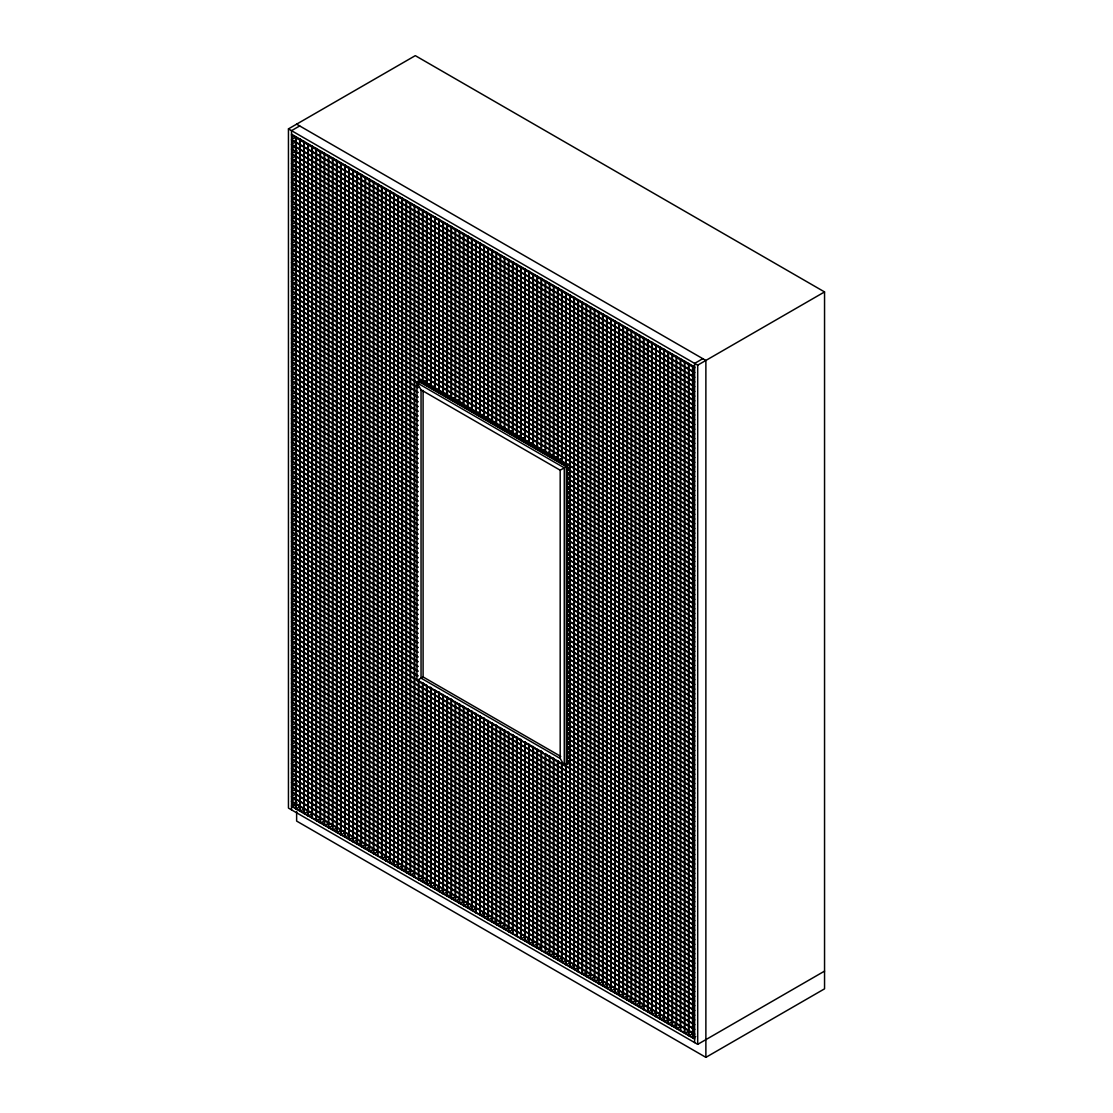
<?xml version="1.0" encoding="UTF-8"?>
<svg xmlns="http://www.w3.org/2000/svg" width="1113" height="1113" viewBox="0 0 1113 1113"><rect width="100%" height="100%" fill="white"/><g stroke="black" fill="none" stroke-linecap="round" stroke-linejoin="round"><path stroke-width="1.5" d="M824.552 971.12L697.698 1044.356L288.448 808.08L288.448 128.885L415.302 55.65L824.552 291.926L824.552 988.831L705.879 1057.35L296.628 821.074L296.628 811.405M299.703 125.936L291.523 130.666L291.523 809.847M295.613 137.163L291.523 139.528L694.623 372.257M295.613 141.894L291.523 144.245L694.623 376.987M295.613 146.61L291.523 148.975L694.623 381.703M296.976 150.547L291.523 153.705L694.623 386.434M295.613 156.07L291.523 158.422L694.623 391.164M295.613 160.787L291.523 163.152L694.623 395.88M295.613 165.517L291.523 167.882L694.623 400.61M296.976 169.454L291.523 172.598L694.623 405.341M295.613 174.964L291.523 177.329L694.623 410.057M295.613 179.694L291.523 182.059L694.623 414.787M295.613 184.424L291.523 186.775L694.623 419.518M296.976 188.361L291.523 191.506L694.623 424.234M295.613 193.871L291.523 196.236L694.623 428.964M295.613 198.601L291.523 200.952L694.623 433.694M295.613 203.317L291.523 205.682L694.623 438.411M296.976 207.255L291.523 210.413L694.623 443.141M295.613 212.778L291.523 215.129L694.623 447.871M295.613 217.494L291.523 219.859L694.623 452.588M295.613 222.224L291.523 224.589L694.623 457.318M296.976 226.162L291.523 229.306L694.623 462.048M295.613 231.671L291.523 234.036L694.623 466.764M295.613 236.401L291.523 238.766L694.623 471.495M295.613 241.131L291.523 243.483L694.623 476.225M296.976 245.069L291.523 248.213L694.623 480.941M294.249 251.357L291.523 252.943L694.623 485.671M295.613 255.308L291.523 257.659L694.623 490.402M295.613 260.025L291.523 262.39L694.623 495.118M296.976 263.962L291.523 267.12L694.623 499.848M294.249 270.264L291.523 271.836L694.623 504.579M295.613 274.201L291.523 276.567L694.623 509.295M295.613 278.932L291.523 281.297L694.623 514.025M296.976 282.869L291.523 286.013L694.623 518.755M294.249 289.171L291.523 290.743L694.623 523.472M295.613 293.109L291.523 295.474L694.623 528.202M295.613 297.839L291.523 300.19L694.623 532.932M295.613 302.555L291.523 304.92L694.623 537.649M294.249 308.064L291.523 309.651L417.904 382.608M295.613 312.016L291.523 314.367L417.904 387.338M295.613 316.732L291.523 319.097L417.904 392.068M295.613 321.462L291.523 323.827L417.904 396.785M294.249 326.972L291.523 328.544L417.904 401.515M295.613 330.909L291.523 333.274L417.904 406.245M295.613 335.639L291.523 338.004L417.904 410.961M295.613 340.355L291.523 342.721L417.904 415.692M294.249 345.879L291.523 347.451L417.904 420.422M295.613 349.816L291.523 352.181L417.904 425.138M295.613 354.532L291.523 356.897L417.904 429.868M295.613 359.262L291.523 361.628L417.904 434.599M294.249 364.772L291.523 366.358L417.904 439.315M295.613 368.709L291.523 371.074L417.904 444.045M295.613 373.439L291.523 375.804L417.904 448.776M295.613 378.17L291.523 380.535L417.904 453.492M296.976 382.107L291.523 385.251L417.904 458.222M295.613 387.616L291.523 389.981L417.904 462.952M295.613 392.346L291.523 394.712L417.904 467.669M295.613 397.063L291.523 399.428L417.904 472.399M296.976 401.014L291.523 404.158L417.904 477.129M295.613 406.523L291.523 408.888L417.904 481.846M295.613 411.24L291.523 413.605L417.904 486.576M295.613 415.97L291.523 418.335L417.904 491.306M296.976 419.907L291.523 423.065L417.904 496.022M295.613 425.416L291.523 427.782L417.904 500.753M295.613 430.147L291.523 432.512L417.904 505.483M295.613 434.877L291.523 437.242L417.904 510.199M296.976 438.814L291.523 441.958L417.904 514.929M295.613 444.324L291.523 446.689L417.904 519.66M295.613 449.054L291.523 451.419L417.904 524.376M421.827 379.95L416.958 382.775L416.958 680.488L564.277 765.549L569.16 762.725M295.613 453.77L291.523 456.135L417.904 529.106M421.048 382.775L424.025 381.049M425.208 381.077L422.481 382.649L422.481 209.814M425.611 381.314L422.884 382.886L422.884 210.051M296.976 457.721L291.523 460.865L417.904 533.837M429.701 383.679L426.975 385.251L426.975 212.416M295.613 463.231L291.523 465.596L417.904 538.553M433.806 386.044L431.065 387.616L431.065 214.781M295.613 467.947L291.523 470.312L417.904 543.283M295.613 472.677L291.523 475.042L417.904 548.013M296.976 476.614L291.523 479.773L417.904 552.73M446.076 393.126L443.35 394.712L443.35 221.863M295.613 482.124L291.523 484.489L417.904 557.46M450.167 395.491L447.44 397.063L447.44 224.228M295.613 486.854L291.523 489.219L417.904 562.19M453.854 397.619L451.127 399.191L451.127 226.356M454.257 397.856L451.53 399.428L451.53 226.593M295.613 491.584L291.523 493.949L417.904 566.907M457.944 399.984L455.217 401.556L455.217 228.722M458.347 400.221L455.62 401.793L455.62 228.958M296.976 495.522L291.523 498.666L417.904 571.637M462.034 402.35L459.307 403.922L459.307 231.073M462.452 402.586L459.725 404.158L459.725 231.309M295.613 501.031L291.523 503.396L417.904 576.367M295.613 505.761L291.523 508.126L417.904 581.083M295.613 510.477L291.523 512.843L417.904 585.814M296.976 514.429L291.523 517.573L417.904 590.544M478.813 412.033L476.086 413.605L476.086 240.77M295.613 519.938L291.523 522.303L417.904 595.26M482.903 414.398L480.176 415.97L480.176 243.135M295.613 524.654L291.523 527.019L417.904 599.99M486.59 416.526L483.863 418.098L483.863 245.25M487.007 416.763L484.266 418.335L484.266 245.486M295.613 529.385L291.523 531.75L417.904 604.721M491.097 419.114L488.37 420.7L488.37 247.851M296.976 533.322L291.523 536.48L417.904 609.437M495.188 421.479L492.461 423.065L492.461 250.216M294.249 539.624L291.523 541.196L417.904 614.167M295.613 543.561L291.523 545.927L417.904 618.898M295.613 548.292L291.523 550.657L417.904 623.614M296.976 552.229L291.523 555.373L417.904 628.344M511.563 430.94L508.822 432.512L508.822 259.663M294.249 558.531L291.523 560.103L417.904 633.074M515.653 433.291L512.926 434.877L512.926 262.028M295.613 562.468L291.523 564.834L417.904 637.791M519.326 435.42L516.599 437.006L516.599 264.157M519.743 435.656L517.016 437.242L517.016 264.393M295.613 567.185L291.523 569.55L417.904 642.521M523.43 437.785L520.689 439.357L520.689 266.522M523.833 438.021L521.107 439.593L521.107 266.758M295.613 571.915L291.523 574.28L417.904 647.251M294.249 577.424L291.523 579.01L417.904 651.968M532.014 442.751L529.287 444.324L529.287 271.489M295.613 581.362L291.523 583.727L417.904 656.698M295.613 586.092L291.523 588.457L417.904 661.428M295.613 590.822L291.523 593.187L417.904 666.144M544.299 449.833L541.572 451.405L541.572 278.57M702.818 358.664L694.623 363.394L694.623 1042.589M294.249 596.331L291.523 597.904L417.904 670.875M288.448 128.885L697.698 365.161L824.552 291.926M548.389 452.198L545.662 453.77L545.662 280.935M295.613 600.269L291.523 602.634L417.904 675.605M552.076 454.327L549.349 455.899L549.349 283.064M552.479 454.563L549.752 456.135L549.752 283.3M295.613 604.999L291.523 607.364L426.891 685.511M556.166 456.692L553.439 458.264L553.439 285.429M556.57 456.928L553.843 458.5L553.843 285.665M295.613 609.715L291.523 612.08L694.623 844.823M560.256 459.057L557.53 460.629L557.53 287.78M560.66 459.293L557.933 460.865L557.933 288.017M294.249 615.239L291.523 616.811L694.623 849.539M295.613 619.176L291.523 621.541L694.623 854.269M568.854 464.01L566.127 465.582L566.127 292.747M560.187 470.201L560.187 758.454L564.277 765.549L564.277 467.836L416.958 382.775L421.048 389.856L560.187 470.201L569.87 464.608M295.613 623.892L291.523 626.257L694.623 858.999M569.87 467.21L567.143 468.782L694.623 542.379M569.87 467.669L567.143 469.255L694.623 542.852M295.613 628.622L291.523 630.988L694.623 863.716M569.87 471.926L567.143 473.498L694.623 547.109M569.87 472.399L567.143 473.971L694.623 547.582M294.249 634.132L291.523 635.718L694.623 868.446M569.87 476.656L567.143 478.228L694.623 551.825M295.613 638.069L291.523 640.434L694.623 873.176M569.87 481.386L567.143 482.959L694.623 556.556M295.613 642.799L291.523 645.164L694.623 877.893M569.87 486.103L567.143 487.675L694.623 561.286M569.87 486.576L567.143 488.148L694.623 561.759M295.613 647.529L291.523 649.895L694.623 882.623M569.87 490.833L567.143 492.405L694.623 566.002M569.87 491.306L567.143 492.878L694.623 566.475M294.249 653.039L291.523 654.611L694.623 887.353M569.87 495.563L567.143 497.135L694.623 570.732M295.613 656.976L291.523 659.341L694.623 892.07M569.87 500.28L567.143 501.852L694.623 575.463M295.613 661.706L291.523 664.071L694.623 896.8M569.87 505.01L567.143 506.582L694.623 580.179M569.87 505.483L567.143 507.055L694.623 580.652M295.613 666.423L291.523 668.788L694.623 901.53M569.87 509.74L567.143 511.312L694.623 584.909M569.87 510.199L567.143 511.785L694.623 585.382M296.976 670.36L291.523 673.518L694.623 906.246M569.87 514.456L567.143 516.029L694.623 589.64M295.613 675.883L291.523 678.248L694.623 910.977M569.87 519.187L567.143 520.759L694.623 594.356M295.613 680.6L291.523 682.965L694.623 915.707M569.87 523.917L567.143 525.489L694.623 599.086M569.87 524.376L567.143 525.962L694.623 599.559M295.613 685.33L291.523 687.695L694.623 920.423M569.87 528.633L567.143 530.205L694.623 603.816M569.87 529.106L567.143 530.678L694.623 604.289M296.976 689.267L291.523 692.425L694.623 925.153M569.87 533.364L567.143 534.936L694.623 608.533M295.613 694.776L291.523 697.141L694.623 929.884M569.87 538.094L567.143 539.666L694.623 613.263M295.613 699.507L291.523 701.872L694.623 934.6M569.87 542.81L567.143 544.382L694.623 617.993M569.87 543.283L567.143 544.855L694.623 618.466M295.613 704.237L291.523 706.602L694.623 939.33M569.87 547.54L567.143 549.112L694.623 622.71M569.87 548.013L567.143 549.585L694.623 623.183M296.976 708.174L291.523 711.318L694.623 944.061M569.87 552.257L567.143 553.843L694.623 627.44M295.613 713.683L291.523 716.049L694.623 948.777M569.87 556.987L567.143 558.559L694.623 632.17M295.613 718.414L291.523 720.779L694.623 953.507M569.87 561.717L567.143 563.289L694.623 636.886M569.87 562.19L567.143 563.762L694.623 637.359M295.613 723.13L291.523 725.495L694.623 958.237M569.87 566.434L567.143 568.02L694.623 641.617M569.87 566.907L567.143 568.493L694.623 642.09M296.976 727.067L291.523 730.225L694.623 962.954M569.87 571.164L567.143 572.736L694.623 646.347M295.613 732.591L291.523 734.956L694.623 967.684M569.87 575.894L567.143 577.466L694.623 651.063M295.613 737.307L291.523 739.672L694.623 972.414M569.87 580.61L567.143 582.196L694.623 655.794M569.87 581.083L567.143 582.669L694.623 656.267M295.613 742.037L291.523 744.402L694.623 977.131M569.87 585.341L567.143 586.913L694.623 660.524M569.87 585.814L567.143 587.386L694.623 660.997M296.976 745.974L291.523 749.132L694.623 981.861M569.87 590.071L567.143 591.643L694.623 665.24M416.958 680.488L423.093 676.941L423.093 390.413M295.613 751.484L291.523 753.849L694.623 986.591M569.87 594.787L567.143 596.373L694.623 669.97M295.613 756.214L291.523 758.579L694.623 991.307M569.87 599.517L567.143 601.09L694.623 674.701M569.87 599.99L567.143 601.563L694.623 675.174M295.613 760.944L291.523 763.309L694.623 996.038M569.87 604.248L567.143 605.82L694.623 679.417M569.87 604.721L567.143 606.293L694.623 679.89M296.976 764.881L291.523 768.026L694.623 1000.768M569.87 608.964L567.143 610.55L694.623 684.147M295.613 770.391L291.523 772.756L694.623 1005.484M569.87 613.694L567.143 615.266L694.623 688.877M295.613 775.121L291.523 777.486L694.623 1010.214M569.87 618.425L567.143 619.997L694.623 693.594M569.87 618.898L567.143 620.47L694.623 694.067M295.613 779.837L291.523 782.202L694.623 1014.945M569.87 623.141L567.143 624.727L694.623 698.324M569.87 623.614L567.143 625.2L694.623 698.797M296.976 783.775L291.523 786.933L694.623 1019.661M569.87 627.871L567.143 629.443L694.623 703.054M295.613 789.298L291.523 791.663L694.623 1024.391M569.87 632.601L567.143 634.173L694.623 707.771M295.613 794.014L291.523 796.379L694.623 1029.108M569.87 637.318L567.143 638.904L694.623 712.501M295.613 798.744L291.523 801.11L694.623 1033.838M569.87 642.048L567.143 643.62L694.623 717.231M569.87 642.521L567.143 644.093L694.623 717.704M296.976 802.682L291.523 805.84L694.623 1038.568M296.016 804.184L291.926 806.535L291.926 134.436M569.87 646.778L567.143 648.35L694.623 721.947M569.87 647.251L567.143 648.823L694.623 722.42M300.107 806.535L296.016 808.901L296.016 136.802M569.87 651.495L567.143 653.081L694.623 726.678M301.47 810.487L304.211 808.901M569.87 656.225L567.143 657.797L694.623 731.408M305.574 812.838L308.301 811.266M569.87 660.955L567.143 662.527L694.623 736.124M569.87 661.428L567.143 663L694.623 736.597M309.664 815.203L312.391 813.631M569.87 665.671L567.143 667.257L694.623 740.855M569.87 666.144L567.143 667.73L694.623 741.328M569.87 670.402L567.143 671.974L694.623 745.585M320.572 818.361L316.482 820.712L316.482 148.613M569.87 675.132L567.143 676.704L694.623 750.301M324.662 820.712L320.572 823.077L320.572 150.978M569.87 679.848L567.143 681.434L694.623 755.031M569.87 680.321L567.143 681.907L694.623 755.504M328.766 823.077L324.662 825.443L324.662 153.344M569.87 684.578L567.143 686.151L694.623 759.762M569.87 685.052L567.143 686.624L694.623 760.235M332.857 825.443L328.766 827.808L328.766 155.709M569.87 689.309L567.143 690.881L694.623 764.478M334.22 829.38L336.947 827.808M569.87 694.025L567.143 695.611L694.623 769.208M338.31 831.745L341.037 830.173M569.87 698.755L567.143 700.327L694.623 773.938M569.87 699.228L567.143 700.8L694.623 774.411M345.127 832.538L341.037 834.889L341.037 162.79M569.87 703.486L567.143 705.058L694.623 778.655M569.87 703.959L567.143 705.531L694.623 779.128M349.218 834.889L345.127 837.254L345.127 165.155M569.87 708.202L567.143 709.788L694.623 783.385M351.945 838.047L349.218 839.619L349.218 167.52M569.87 712.932L567.143 714.504L694.623 788.115M356.049 840.412L353.308 841.985L353.308 169.886M569.87 717.662L567.143 719.235L694.623 792.832M569.87 718.135L567.143 719.708L694.623 793.305M361.502 841.985L357.412 844.35L357.412 172.251M569.87 722.379L567.143 723.965L694.623 797.562M569.87 722.852L567.143 724.438L694.623 798.035M365.593 844.35L361.502 846.715L361.502 174.616M569.87 727.109L567.143 728.681L694.623 802.292M366.956 848.287L369.683 846.715M569.87 731.839L567.143 733.411L694.623 807.008M371.046 850.652L373.773 849.066M569.87 736.556L567.143 738.142L694.623 811.739M569.87 737.029L567.143 738.615L694.623 812.212M375.137 853.003L377.864 851.431M569.87 741.286L567.143 742.858L694.623 816.469M569.87 741.759L567.143 743.331L694.623 816.942M569.87 746.016L567.143 747.588L694.623 821.185M386.058 856.161L381.968 858.526L381.968 186.428M569.87 750.732L567.143 752.318L694.623 825.916M390.148 858.526L386.058 860.892L386.058 188.793M569.87 755.463L567.143 757.035L694.623 830.646M569.87 755.936L567.143 757.508L694.623 831.119M392.875 861.671L390.148 863.243L390.148 191.144M569.87 760.193L567.143 761.765L694.623 835.362M569.87 760.666L567.143 762.238L694.623 835.835M569.87 762.795L567.143 764.367L567.143 466.18L419.406 380.883M398.329 863.243L394.239 865.608L394.239 193.509M402.419 865.608L398.329 867.973L398.329 195.874M403.782 869.545L406.509 867.973M410.614 870.338L406.509 872.703L406.509 200.604M411.977 874.275L414.704 872.703M422.884 877.42L418.794 879.785L418.794 680.071M426.975 879.785L422.884 882.15L422.884 682.812M431.065 882.15L426.975 884.515L426.975 686.902M435.169 884.515L431.065 886.88L431.065 687.542M436.533 888.452L439.259 886.88M440.623 890.817L443.35 889.245M447.44 891.596L443.35 893.962L443.35 694.623M450.167 894.755L447.44 896.327L447.44 696.988M454.257 897.12L451.53 898.692L451.53 699.354M459.725 898.692L455.62 901.057L455.62 701.719M463.815 901.057L459.725 903.422L459.725 704.07M467.905 903.422L463.815 905.773L463.815 708.174M469.269 907.359L471.995 905.773M473.359 909.711L476.086 908.138M484.266 912.869L480.176 915.234L480.176 715.896M488.37 915.234L484.266 917.599L484.266 718.247M492.461 917.599L488.37 919.95L488.37 720.612M495.188 920.743L492.461 922.315L492.461 722.977M500.641 922.315L496.551 924.68L496.551 725.342M502.005 926.253L504.732 924.68M507.458 927.825L504.732 929.411L504.732 730.058M512.926 929.411L508.822 931.762L508.822 732.424M525.197 936.492L521.107 938.857L521.107 739.519M529.287 938.857L525.197 941.222L525.197 741.884M533.377 941.222L529.287 943.587L529.287 745.974M534.741 945.16L537.482 943.587M538.845 947.525L541.572 945.939M549.752 950.669L545.662 953.034L545.662 753.696M552.479 953.827L549.752 955.399L549.752 756.061M556.57 956.178L553.843 957.764L553.843 758.412M562.023 957.764L557.933 960.116L557.933 760.777M566.127 960.116L562.023 962.481L562.023 763.142M567.491 964.067L570.218 962.481M571.581 966.418L574.308 964.846M575.671 968.783L578.398 967.211M586.579 971.941L582.489 974.292L582.489 302.193M590.683 974.292L586.579 976.658L586.579 304.559M594.773 976.658L590.683 979.023L590.683 306.924M598.864 979.023L594.773 981.388L594.773 309.289M600.227 982.96L602.954 981.388M604.317 985.325L607.044 983.753M611.134 986.118L607.044 988.469L607.044 316.37M615.239 988.469L611.134 990.834L611.134 318.735M617.965 991.627L615.239 993.199L615.239 321.101M622.056 993.992L619.329 995.565L619.329 323.466M627.509 995.565L623.419 997.93L623.419 325.831M631.6 997.93L627.509 1000.295L627.509 328.182M632.963 1001.867L635.69 1000.295M637.053 1004.232L639.78 1002.646M641.158 1006.583L643.884 1005.011M652.065 1009.741L647.975 1012.107L647.975 340.008M656.155 1012.107L652.065 1014.472L652.065 342.359M658.882 1015.251L656.155 1016.823L656.155 344.724M664.336 1016.823L660.246 1019.188L660.246 347.089M668.44 1019.188L664.336 1021.553L664.336 349.454M669.803 1023.125L672.53 1021.553M676.621 1023.918L672.53 1026.283L672.53 354.184M677.984 1027.856L680.711 1026.283M688.891 1031L684.801 1033.365L684.801 361.266M692.996 1033.365L688.891 1035.73L688.891 363.631M695.722 1036.523L692.996 1038.095L692.996 365.996M296.628 124.169L705.879 360.445L705.879 1057.35M291.523 134.2L694.623 366.942M291.523 134.798L694.623 367.527M291.523 135.271L694.623 368M291.523 140.001L694.623 372.73M291.523 144.718L694.623 377.46M291.523 149.448L694.623 382.176M291.523 154.178L694.623 386.907M291.523 158.895L694.623 391.637M291.523 163.625L694.623 396.353M291.523 168.355L694.623 401.083M291.523 173.072L694.623 405.814M291.523 177.802L694.623 410.53M291.523 182.532L694.623 415.26M291.523 187.248L694.623 419.991M291.523 191.979L694.623 424.707M291.523 196.709L694.623 429.437M291.523 201.425L694.623 434.167M291.523 206.155L694.623 438.884M291.523 210.886L694.623 443.614M291.523 215.602L694.623 448.344M291.523 220.332L694.623 453.061M291.523 225.063L694.623 457.791M291.523 229.779L694.623 462.521M291.523 234.509L694.623 467.237M291.523 239.239L694.623 471.968M291.523 243.956L694.623 476.698M291.523 248.686L694.623 481.414M291.523 253.416L694.623 486.144M291.523 258.133L694.623 490.875M291.523 262.863L694.623 495.591M291.523 267.593L694.623 500.321M291.523 272.309L694.623 505.052M291.523 277.04L694.623 509.768M291.523 281.77L694.623 514.498M291.523 286.486L694.623 519.228M291.523 291.216L694.623 523.945M291.523 295.947L694.623 528.675M291.523 300.663L694.623 533.405M291.523 305.393L694.623 538.122M419.824 381.592L566.74 466.417L566.74 763.657M419.003 381.592L566.322 466.653L566.322 764.367M291.523 310.124L417.904 383.081M291.523 314.84L417.904 387.811M291.523 319.57L417.904 392.541M567.143 478.701L694.623 552.298M291.523 324.3L417.904 397.258M567.143 483.432L694.623 557.029M291.523 329.017L417.904 401.988M291.523 333.747L417.904 406.718M291.523 338.477L417.904 411.434M567.143 497.608L694.623 571.206M291.523 343.194L417.904 416.165M567.143 502.325L694.623 575.936M291.523 347.924L417.904 420.895M291.523 352.654L417.904 425.611M291.523 357.37L417.904 430.341M567.143 516.502L694.623 590.113M291.523 362.101L417.904 435.072M567.143 521.232L694.623 594.829M291.523 366.831L417.904 439.788M291.523 371.547L417.904 444.518M291.523 376.277L417.904 449.249M567.143 535.409L694.623 609.006M291.523 381.008L417.904 453.965M567.143 540.139L694.623 613.736M291.523 385.724L417.904 458.695M291.523 390.454L417.904 463.425M291.523 395.185L417.904 468.142M567.143 554.316L694.623 627.913M291.523 399.901L417.904 472.872M567.143 559.032L694.623 632.643M291.523 404.631L417.904 477.602M291.523 409.361L417.904 482.319M291.523 414.078L417.904 487.049M567.143 573.209L694.623 646.82M291.523 418.808L417.904 491.779M567.143 577.939L694.623 651.536M291.523 423.538L417.904 496.495M291.523 428.255L417.904 501.226M291.523 432.985L417.904 505.956M567.143 592.116L694.623 665.713M291.523 437.715L417.904 510.672M567.143 596.846L694.623 670.443M291.523 442.431L417.904 515.402M291.523 447.162L417.904 520.133M291.523 451.892L417.904 524.849M567.143 611.023L694.623 684.62M291.523 456.608L417.904 529.579M567.143 615.739L694.623 689.35M291.523 461.339L417.904 534.31M291.523 466.069L417.904 539.026M291.523 470.785L417.904 543.756M567.143 629.916L694.623 703.527M291.523 475.515L417.904 548.486M567.143 634.647L694.623 708.244M291.523 480.246L417.904 553.203M567.143 639.377L694.623 712.974M291.523 484.962L417.904 557.933M291.523 489.692L417.904 562.663M291.523 494.422L417.904 567.38M567.143 653.554L694.623 727.151M291.523 499.139L417.904 572.11M567.143 658.27L694.623 731.881M291.523 503.869L417.904 576.84M291.523 508.599L417.904 581.556M291.523 513.316L417.904 586.287M567.143 672.447L694.623 746.058M291.523 518.046L417.904 591.017M567.143 677.177L694.623 750.774M291.523 522.776L417.904 595.733M291.523 527.492L417.904 600.464M291.523 532.223L417.904 605.194M567.143 691.354L694.623 764.951M291.523 536.953L417.904 609.91M567.143 696.084L694.623 769.681M291.523 541.669L417.904 614.64M291.523 546.4L417.904 619.371M291.523 551.13L417.904 624.087M567.143 710.261L694.623 783.858M291.523 555.846L417.904 628.817M567.143 714.977L694.623 788.588M291.523 560.576L417.904 633.547M291.523 565.307L417.904 638.264M291.523 570.023L417.904 642.994M567.143 729.154L694.623 802.765M291.523 574.753L417.904 647.724M567.143 733.884L694.623 807.481M291.523 579.483L417.904 652.441M291.523 584.2L417.904 657.171M291.523 588.93L417.904 661.901M567.143 748.061L694.623 821.658M291.523 593.66L417.904 666.617M567.143 752.791L694.623 826.389M291.523 598.377L417.904 671.348M423.093 676.941L560.743 756.409M291.523 603.107L417.904 676.078M560.187 758.454L421.048 678.123L421.048 389.856M429.896 687.25L432.901 688.989M435.92 690.728L453.965 701.148M456.97 702.887L508.112 732.41M511.117 734.149L521.649 740.228M524.654 741.968L535.186 748.033M538.191 749.772L542.713 752.388M545.718 754.113L694.623 840.092M291.523 607.837L694.623 840.565M291.523 612.553L694.623 845.296M291.523 617.284L694.623 850.012M291.523 622.014L694.623 854.742M291.523 626.73L694.623 859.473M291.523 631.461L694.623 864.189M291.523 636.191L694.623 868.919M291.523 640.907L694.623 873.649M291.523 645.637L694.623 878.366M291.523 650.368L694.623 883.096M291.523 655.084L694.623 887.826M291.523 659.814L694.623 892.543M291.523 664.544L694.623 897.273M291.523 669.261L694.623 901.989M291.523 673.991L694.623 906.719M291.523 678.721L694.623 911.45M291.523 683.438L694.623 916.166M291.523 688.168L694.623 920.896M291.523 692.898L694.623 925.626M291.523 697.614L694.623 930.343M291.523 702.345L694.623 935.073M291.523 707.075L694.623 939.803M291.523 711.791L694.623 944.52M291.523 716.522L694.623 949.25M291.523 721.252L694.623 953.98M291.523 725.968L694.623 958.696M291.523 730.698L694.623 963.427M291.523 735.429L694.623 968.157M291.523 740.145L694.623 972.873M291.523 744.875L694.623 977.604M291.523 749.606L694.623 982.334M291.523 754.322L694.623 987.05M291.523 759.052L694.623 991.78M291.523 763.782L694.623 996.511M291.523 768.499L694.623 1001.227M291.523 773.229L694.623 1005.957M291.523 777.959L694.623 1010.687M291.523 782.676L694.623 1015.404M291.523 787.406L694.623 1020.134M291.523 792.136L694.623 1024.864M291.523 796.852L694.623 1029.581M291.523 801.583L694.623 1034.311M291.523 806.313L694.623 1039.041M697.698 365.161L697.698 1044.356M692.578 365.76L692.578 1037.859M688.488 363.394L688.488 1035.493M684.398 361.029L684.398 1033.128M680.711 358.901L680.711 1031M680.307 358.664L680.307 1030.763M676.621 356.536L676.621 1028.649M676.203 356.299L676.203 1028.412M672.113 353.948L672.113 1026.047M668.44 351.819L668.44 1023.918M668.023 351.583L668.023 1023.682M663.932 349.218L663.932 1021.317M659.842 346.853L659.842 1018.952M655.752 344.487L655.752 1016.586M651.662 342.122L651.662 1014.235M647.557 339.771L647.557 1011.87M643.884 337.642L643.884 1009.741M643.467 337.406L643.467 1009.505M639.78 335.277L639.78 1007.376M639.377 335.041L639.377 1007.14M635.69 332.912L635.69 1005.011M635.286 332.676L635.286 1004.775M631.6 330.547L631.6 1002.646M631.196 330.311L631.196 1002.41M627.106 327.959L627.106 1000.058M623.002 325.594L623.002 997.693M618.911 323.229L618.911 995.328M614.821 320.864L614.821 992.963M610.731 318.499L610.731 990.598M606.641 316.134L606.641 988.233M602.954 314.019L602.954 986.118M602.55 313.783L602.55 985.881M598.864 311.654L598.864 983.753M598.446 311.417L598.446 983.516M594.356 309.052L594.356 981.151M590.266 306.687L590.266 978.786M586.175 304.322L586.175 976.421M582.085 301.957L582.085 974.056M578.398 299.842L578.398 971.941M577.995 299.606L577.995 971.705M574.308 297.477L574.308 969.576M573.905 297.241L573.905 969.34M570.218 295.112L570.218 967.211M569.8 294.875L569.8 966.974M566.127 763.768L566.127 964.846M565.71 292.51L565.71 465.345M565.71 763.532L565.71 964.609M562.023 290.382L562.023 463.231M561.62 290.145L561.62 462.994M561.62 762.906L561.62 962.244M557.53 760.541L557.53 959.879M553.439 758.176L553.439 957.528M549.349 755.824L549.349 955.163M545.245 280.699L545.245 453.534M545.245 753.459L545.245 952.798M541.572 751.331L541.572 950.669M541.155 278.333L541.155 451.182M541.155 751.094L541.155 950.432M537.482 276.205L537.482 449.054M537.482 748.966L537.482 948.304M537.064 275.968L537.064 448.817M537.064 750.468L537.064 948.067M533.377 273.84L533.377 446.689M533.377 746.6L533.377 945.939M532.974 273.603L532.974 446.452M532.974 746.364L532.974 945.702M528.884 271.252L528.884 444.087M528.884 743.999L528.884 943.351M525.197 269.123L525.197 441.958M524.793 268.887L524.793 441.722M524.793 741.648L524.793 940.986M520.689 739.282L520.689 938.621M517.016 737.154L517.016 936.492M516.599 736.917L516.599 936.256M512.926 734.789L512.926 934.127M512.509 261.792L512.509 434.64M512.509 734.552L512.509 933.89M508.418 259.426L508.418 432.275M508.418 732.187L508.418 931.539M504.732 257.312L504.732 430.147M504.328 257.075L504.328 429.91M504.328 729.836L504.328 929.174M500.641 254.947L500.641 427.782M500.641 727.707L500.641 927.046M500.238 254.71L500.238 427.545M500.238 727.471L500.238 926.809M496.551 252.581L496.551 425.416M496.148 252.345L496.148 425.18M496.148 725.106L496.148 924.444M492.043 249.98L492.043 422.829M492.043 722.74L492.043 922.079M487.953 247.615L487.953 420.464M487.953 720.375L487.953 919.714M483.863 718.01L483.863 917.362M479.773 242.898L479.773 415.733M479.773 715.659L479.773 914.997M476.086 713.53L476.086 912.869M475.682 240.533L475.682 413.368M475.682 713.294L475.682 912.632M471.995 238.405L471.995 411.24M471.995 711.165L471.995 910.504M471.592 238.168L471.592 411.003M471.592 710.929L471.592 910.267M467.905 236.039L467.905 408.888M467.905 708.8L467.905 908.138M467.488 235.803L467.488 408.652M467.488 708.564L467.488 907.902M463.815 233.674L463.815 406.523M463.398 233.438L463.398 406.287M463.398 706.199L463.398 905.537M459.307 703.833L459.307 903.186M455.217 701.482L455.217 900.82M451.127 699.117L451.127 898.455M447.036 223.991L447.036 396.826M447.036 696.752L447.036 896.09M442.932 221.626L442.932 394.475M442.932 694.387L442.932 893.725M439.259 219.498L439.259 392.346M439.259 692.258L439.259 891.596M438.842 219.261L438.842 392.11M438.842 692.022L438.842 891.36M435.169 217.132L435.169 389.981M435.169 689.893L435.169 889.245M434.752 216.896L434.752 389.745M434.752 691.396L434.752 889.009M430.661 214.545L430.661 387.38M430.661 687.305L430.661 886.644M426.571 212.18L426.571 385.015M426.571 684.94L426.571 884.279M422.481 682.575L422.481 881.913M418.794 207.686L418.794 383.095M418.391 207.449L418.391 382.858M418.391 679.834L418.391 879.548M414.704 205.321L414.704 877.42M414.286 205.084L414.286 877.183M410.614 202.956L410.614 875.068M410.196 202.733L410.196 874.832M406.106 200.368L406.106 872.467M402.419 198.239L402.419 870.338M402.016 198.003L402.016 870.102M397.925 195.638L397.925 867.737M393.835 193.272L393.835 865.371M389.731 190.907L389.731 863.006M385.641 188.556L385.641 860.655M381.55 186.191L381.55 858.29M377.864 184.062L377.864 856.161M377.46 183.826L377.46 855.925M373.773 181.697L373.773 853.796M373.37 181.461L373.37 853.56M369.683 179.332L369.683 851.431M369.279 179.096L369.279 851.195M365.593 176.967L365.593 849.066M365.189 176.73L365.189 848.829M361.085 174.379L361.085 846.478M356.995 172.014L356.995 844.113M352.904 169.649L352.904 841.748M348.814 167.284L348.814 839.383M344.724 164.919L344.724 837.018M340.634 162.554L340.634 834.653M336.947 160.439L336.947 832.538M336.529 160.202L336.529 832.301M332.857 158.074L332.857 830.173M332.439 157.837L332.439 829.936M328.349 155.472L328.349 827.571M324.259 153.107L324.259 825.206M320.168 150.742L320.168 822.841M316.078 148.377L316.078 820.476M312.391 146.262L312.391 818.361M311.974 146.026L311.974 818.125M308.301 143.897L308.301 815.996M307.884 143.66L307.884 815.759M304.211 141.532L304.211 813.631M303.793 141.295L303.793 813.394M300.107 139.167L300.107 811.266M299.703 138.93L299.703 811.029M295.613 136.565L295.613 808.664"/></g></svg>
